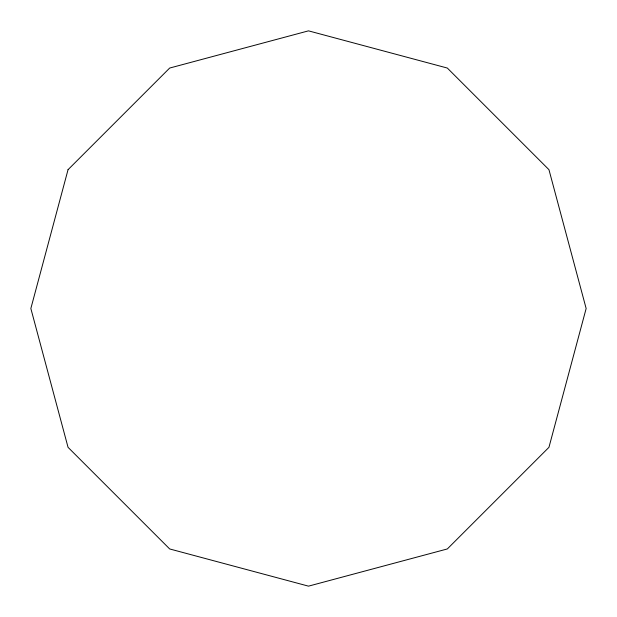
<?xml version="1.0" encoding="UTF-8"?>
<svg xmlns="http://www.w3.org/2000/svg" width="617" height="617" viewBox="0 0 617 617"><rect width="100%" height="100%" fill="white"/><g stroke="black" fill="none" stroke-linecap="round" stroke-linejoin="round"><path stroke-width="0.93" d="M68.047 169.675L30.85 308.5L68.047 447.325L169.675 548.953L308.5 586.15L447.325 548.953L548.953 447.325L586.15 308.5L548.953 169.675L447.325 68.047L308.5 30.85L169.675 68.047L68.047 169.675"/></g></svg>
